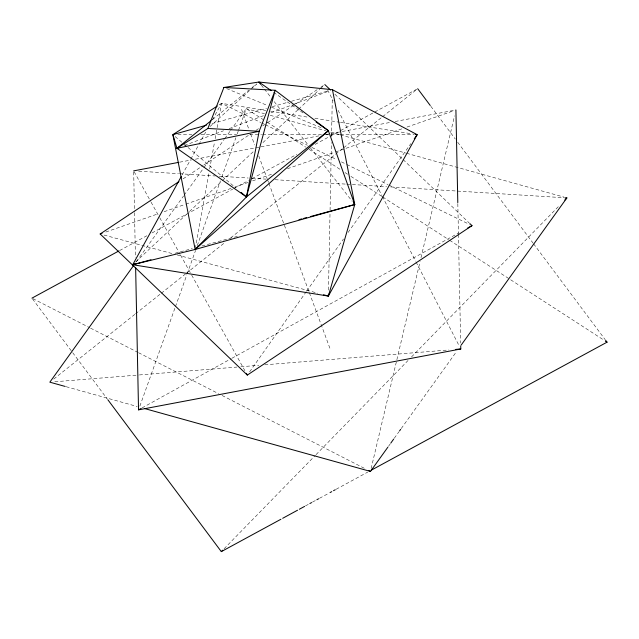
<?xml version="1.0" encoding="UTF-8"?>
<svg xmlns="http://www.w3.org/2000/svg" width="639" height="639" viewBox="0 0 639 639"><rect width="100%" height="100%" fill="white"/><g stroke="black" fill="none" stroke-linecap="round" stroke-linejoin="round"><path stroke-width="0.48" stroke-dasharray="3.19 2.4" d="M328.486 290.098L330.051 211.341M330.067 210.343L331.417 142.553M331.537 136.57L332.312 97.695M195.326 248.491L208.953 172.969M209.664 169.047L214.448 142.569M215.151 138.647L221.525 103.334L265.768 110.427M371.139 468.515L396.643 360.668M396.875 359.701L420.079 261.575M420.997 257.685L454.537 115.835M139.877 406.1L175.118 307.575M175.453 306.64L186.86 274.738M187.195 273.796L195.59 250.336M197.267 245.648L220.423 180.901M221.765 177.155L235.863 137.744M237.205 133.99L238.211 131.171M238.547 130.236L246.271 108.654L264.506 113.734M182.163 174.87L190.326 160.046M190.805 159.167L198.481 145.213M198.969 144.342L205.686 132.121M212.404 119.908L221.525 103.334L260.888 122.552M249.633 371.818L306.057 291.959M306.632 291.144L343.478 238.994M348.087 232.468L410.837 143.647M136.434 261.599L183.505 196.053M184.088 195.238L203.266 168.536M203.849 167.73L224.185 139.406M224.768 138.599L230 131.315M230.575 130.5L246.271 108.654L263.012 119.493M388.472 446.341L390.213 443.913M394.279 438.25L398.928 431.78M401.252 428.537L456.462 351.666M224.089 548.765L315.362 455.343M316.057 454.633L408.025 360.5M411.508 356.937L559.916 205.039M135.628 261.998L186.572 214.225M189.479 211.501L221.501 181.468M222.228 180.789L254.25 150.756M262.98 142.569L297.91 109.812M298.637 109.125L319.74 89.34M320.466 88.653L324.109 85.243M210.079 126.482L250.145 89.995M250.871 89.324L256.702 84.021M212.515 119.541L248.835 90.155M251.926 87.655L256.566 83.909M53.74 379.063L134.789 314.404M135.572 313.781L160.509 293.884M161.292 293.261L185.446 273.987M186.229 273.364L224.417 242.892M230.647 237.916L342.879 148.384M343.654 147.761L381.842 117.288M382.625 116.665L416.916 89.308M183.073 178.856L202.97 165.621M203.801 165.07L250.224 134.19M256.031 130.332L258.515 128.671M262.661 125.915L264.314 124.813M267.637 122.608L294.994 104.413M295.817 103.861L317.375 89.524M320.69 87.319L324.005 85.115M219.009 104.956L221.525 103.334M142.026 407.922L231.062 358.735M231.941 358.255L458.906 232.876M119.621 250.536L146.794 235.783M152.058 232.923L232.716 189.128M233.586 188.657L248.491 180.565M251.998 178.656L296.712 154.382M315.123 144.382L329.149 136.77M330.028 136.291L339.668 131.051M340.547 130.58L373.863 112.488M374.734 112.017L416.82 89.164M305.466 505.92L308.972 504.019M312.479 502.11L315.986 500.209M319.492 498.3L329.141 493.068M336.154 489.258L367.713 472.125M184.407 145.5L223.522 130.763M229.105 128.655L263.556 115.675M271.008 112.871L292.422 104.804M293.357 104.453L328.742 91.121M105.818 232.029L158.52 213.658M164.167 211.693L184.871 204.472M185.813 204.145L230.983 188.401M234.753 187.091L247.924 182.498M252.629 180.861L271.455 174.295M287.454 168.72L334.509 152.322M335.451 151.994L402.266 128.703M406.971 127.065L454.033 110.659M212.052 123.615L266.527 108.279M272.262 106.665L287.55 102.36M291.376 101.281L328.646 90.794M175.006 253.268L192.307 248.579M201.924 245.975L238.443 236.071M179.703 162.17L191.452 159.958M195.374 159.215L260.017 147.002M261 146.818L320.746 135.532M325.642 134.613L341.314 131.65M342.296 131.466L391.268 122.217M395.182 121.474L455.911 110.004M54.818 381.771L138.399 375.021M139.39 374.941L236.901 367.074M240.887 366.746L258.795 365.3M264.762 364.821L448.842 349.956M177.858 134.645L191.82 134.645M200.79 134.645L236.686 134.653M249.649 134.653L261.615 134.661M262.613 134.661L321.449 134.669M325.435 134.669L339.397 134.669M340.395 134.669L414.184 134.685M138.647 171.18L178.481 173.664M179.479 173.728L215.327 175.965M219.313 176.212L248.196 178.017M252.173 178.265L266.12 179.136M275.082 179.695L345.787 184.112M346.785 184.168L386.619 186.66M390.605 186.907L563.894 197.723M270.68 111.21L307.063 117.041M314.923 118.303L339.501 122.241M340.483 122.4L412.259 133.894M104.021 235.048L172.386 253.643M177.195 254.953L317.775 293.197M270.265 115.332L325.946 130.835M330.738 132.169L339.381 134.573M340.339 134.845L405.613 153.017M406.572 153.28L563.997 197.108M66.16 386.715L137.193 406.492M226.645 88.605L267.885 105.659M271.551 107.168L322.879 128.391M261.782 122.992L264.466 124.301M265.361 124.741L307.399 145.269M311.872 147.449L336.921 159.686M341.394 161.867L345.867 164.055M346.761 164.487L387.913 184.583M388.808 185.014L469.314 224.329M32.837 298.597L89.7 327.703M90.586 328.158L137.681 352.265M138.567 352.72L218.53 393.656M222.084 395.477L365.125 468.699M267.198 122.201L305.698 147.122M309.052 149.286L340.859 169.878M345.044 172.586L347.552 174.207M350.907 176.38L381.874 196.421M382.713 196.964L448.842 239.769M449.68 240.312L604.542 340.539M273.604 92.328L299.763 110.635M300.578 111.21L303.03 112.927M175.15 136.57L183.489 143.631M184.248 144.278L187.283 146.842M188.042 147.489L235.831 187.946M334.884 94.197L402.362 158.887M403.081 159.574L469.122 222.891M261.343 85.171L263.803 88.31M264.418 89.101L270.561 96.952M274.243 101.665L308.046 144.861M310.498 148L352.281 201.405M430.838 106.282L455.327 139.062M457.716 142.265L532.982 243.012M533.581 243.81L605.261 339.764M32.549 298.94L107.216 398.896M134.15 171.739L150.596 201.285M151.076 202.148L159.303 216.925M159.782 217.795L180.102 254.29M180.581 255.161L191.221 274.275M191.708 275.145L244.913 370.732M327.575 89.883L333.047 100.531M338.063 110.291L381.858 195.478M382.314 196.365L415.622 261.143M416.077 262.03L459.417 346.33M241.526 109.373L248.954 129.445M250.64 134.006L254.697 144.957M258.747 155.908L267.182 178.72M267.517 179.631L268.532 182.371M268.867 183.281L309.036 291.863M309.372 292.782L330.643 350.268M457.82 203.609L458.427 233.483M458.451 234.481L460.663 343.015M133.687 171.867L134.494 211.693M134.517 212.691L135.428 257.501"/><path stroke-width="0.96" d="M181.204 176.62L132.72 264.73L328.366 296.081L328.406 294.084M323.55 294.771L328.366 296.081L354.741 204.544L332.464 89.716L258.883 82.032L223.898 87.463L207.891 128.471L176.963 148.304L172.873 134.645L217.332 106.034M328.366 296.081L417.171 134.685L332.464 89.716M414.296 138.759L417.171 134.685L415.206 134.374M133.527 265.648L49.842 382.178L65.202 386.451M144.877 408.633L370.452 471.43L387.889 447.156M390.796 443.107L393.696 439.065M399.511 430.966L400.677 429.352M461.11 345.188L566.881 197.906L564.892 197.786M134.174 263.364L132.72 264.73L195.151 249.474L246.454 196.94L328.374 130.668L275.169 90.275L223.898 87.463M107.815 399.694L221.31 551.617L222.699 550.195M564.788 200.047L566.881 197.906M206.317 125.228L172.873 134.645L195.151 249.474L328.374 130.668L316.113 122.081M210.966 120.795L176.963 148.304L246.454 196.94L275.169 90.275L259.162 131.275L246.454 196.94L241.143 192.443M469.841 223.578L471.997 225.639L247.333 375.077L100.171 233.994L178.928 181.612M135.628 267.461L138.535 409.855L141.155 408.409M467.628 228.051L471.997 225.639M31.95 298.141L118.742 251.015M221.31 551.617L280.92 519.251M282.678 518.301L297.574 510.202M299.332 509.251L304.595 506.4M309.851 503.54L311.608 502.589M316.864 499.73L318.621 498.779M330.02 492.589L331.769 491.639M333.526 490.688L335.275 489.738M371.219 470.216L607.05 342.169L605.852 340.563M178.824 147.601L176.963 148.304L259.162 131.275L207.891 128.471M100.171 233.994L102.056 233.339M195.151 249.474L354.741 204.544L328.374 130.668M132.72 264.73L150.98 259.777M298.996 219.656L301.88 218.873M303.805 218.354L306.688 217.572M310.53 216.533L354.741 204.544L353.511 202.978M133.663 170.869L178.72 162.362M138.535 409.855L460.783 348.99L460.719 346.003M455.807 349.397L460.783 348.99M368.679 470.52L370.452 471.43M605.373 341.082L607.05 342.169M271.152 90.61L258.883 82.032L260.728 84.388M324.836 84.564L330.579 90.067M417.69 88.685L430.239 105.483M246.366 373.336L247.333 375.077M455.911 110.004L457.796 202.611"/></g></svg>
